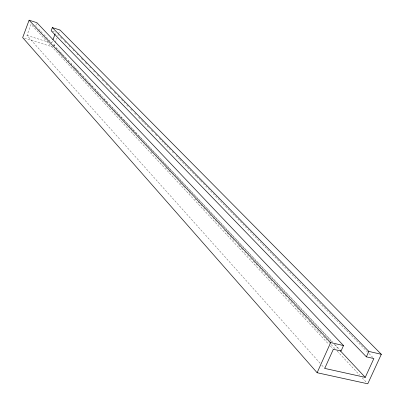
<?xml version="1.0" encoding="UTF-8"?>
<svg xmlns="http://www.w3.org/2000/svg" width="404" height="404" viewBox="0 0 404 404"><rect width="100%" height="100%" fill="white"/><g stroke="black" fill="none" stroke-linecap="round" stroke-linejoin="round"><path stroke-width="0.3" stroke-dasharray="2.02 1.52" d="M320.104 363.236L26.962 35.421L31.047 24.361L328.624 344.193M36.496 23.73L35.719 25.841L37.011 27.22M51.682 43.147L52.762 40.264M54.005 46.076L55.075 43.208M55.292 42.637L57.015 38.052M57.873 35.764L58.302 34.618M58.514 34.042L59.807 30.608M24.457 38.158L52.384 46.849M26.962 35.421L48.738 42.228M52.328 31.103L55.782 32.194M60.63 37.168L61.953 38.526M64.595 41.238L66.357 43.046M68.998 45.758L69.882 46.662M72.967 49.823L73.846 50.727M76.932 53.894L77.81 54.798M81.335 58.413L83.537 60.671M85.3 62.479L87.062 64.287M89.708 67.003L90.587 67.907M93.672 71.069L94.551 71.973M97.197 74.684L98.96 76.492M102.04 79.659L104.247 81.916M106.01 83.724L107.772 85.532M109.974 87.794L111.292 89.148M114.377 92.314L115.701 93.672M117.902 95.93L119.665 97.738M121.427 99.546L124.952 103.161M126.715 104.969L128.477 106.777M130.679 109.04L132.441 110.847M134.643 113.105L136.845 115.367M138.607 117.175L141.693 120.336M142.132 120.791L149.621 128.477M151.384 130.285L153.591 132.542M155.353 134.35L157.555 136.613M159.317 138.421L170.331 149.717M172.094 151.53L174.296 153.788M176.058 155.596L179.583 159.211M180.022 159.666L191.915 171.867M192.36 172.321L196.324 176.386M196.763 176.841L200.288 180.457M200.727 180.911L368.584 353.126M369.024 353.581L372.988 357.646M38.739 29.058L42.193 32.739M43.92 34.577L51.697 42.859M53.424 44.698L66.377 58.499M68.104 60.337L81.926 75.058M82.355 75.518L332.835 342.294M334.997 344.592L341.042 351.031M53.409 44.99L54.272 45.91M56.434 48.212L57.297 49.131M59.454 51.434L63.342 55.575M65.069 57.419L66.367 58.797M68.094 60.64L68.958 61.559M71.119 63.862L71.983 64.781M74.139 67.084L78.028 71.23M79.755 73.068L81.052 74.452M82.78 76.29L84.936 78.593M85.37 79.053L87.097 80.896M88.824 82.739L93.142 87.34M94.874 89.183L97.031 91.486M97.465 91.945L99.621 94.248M100.056 94.708L101.783 96.546M103.51 98.389L107.828 102.995M109.555 104.833L111.716 107.136M112.15 107.595L117.761 113.58M118.195 114.039L123.811 120.023M124.24 120.488L132.446 129.235M132.881 129.694L138.496 135.678M138.925 136.138L331.987 341.915M334.148 344.218L338.895 349.278M151.273 151.884L152.136 152.803M165.908 167.559L166.771 168.483M168.923 170.786L169.781 171.71M180.543 183.234L181.401 184.158M183.552 186.461L184.416 187.385M189.148 192.456L190.011 193.38M195.177 198.909L196.036 199.834M198.187 202.141L199.051 203.061M200.773 204.904L201.631 205.828M203.783 208.131L204.646 209.055M209.807 214.59L210.671 215.509M212.822 217.817L213.681 218.736M215.403 220.584L216.266 221.503M218.418 223.811L219.276 224.73M224.442 230.265L225.306 231.184M227.023 233.032L228.316 234.416M230.038 236.259L232.618 239.027M233.052 239.486L233.911 240.41M238.648 245.481L240.799 247.783M241.228 248.248L242.95 250.091M244.673 251.934L245.531 252.859M247.682 255.161L248.546 256.086M250.697 258.388L251.556 259.312M253.278 261.156L255.429 263.464M255.863 263.923L257.585 265.766M259.307 267.61L263.181 271.761M264.898 273.604L266.191 274.988M267.913 276.831L270.064 279.139M270.493 279.598L272.215 281.442M273.937 283.285L277.811 287.436M279.533 289.279L282.118 292.047M282.548 292.506L284.699 294.814M285.128 295.274L286.85 297.117M288.572 298.965L292.446 303.111M294.168 304.959L296.748 307.722M297.182 308.186L299.334 310.489M299.763 310.949L302.344 313.716M302.778 314.181L307.08 318.791M308.802 320.635L313.964 326.164M314.398 326.629L316.978 329.396M317.408 329.856L321.715 334.467M323.432 336.31L328.598 341.845M329.028 342.304L330.75 344.147M331.184 344.607L335.057 348.758M337.209 351.066L359.59 375.038M362.171 377.806L366.903 382.876M330.341 346.036L333.345 349.268M321.786 365.115L324.73 368.408"/><path stroke-width="0.61" d="M29.093 20.2L22.674 37.602L317.125 372.725L367.766 383.8L381.326 354.303L60.019 30.032L52.353 27.593L51.177 30.739L366.367 356.833L373.872 358.55L365.241 377.361L324.73 368.408L333.345 349.268L341.042 351.031L343.516 345.556L36.89 22.68L29.093 20.2L330.664 342.582L343.516 345.556M52.975 39.688L55.136 33.926M317.125 372.725L330.664 342.582M366.367 356.833L368.842 351.414L52.353 27.593M368.842 351.414L381.326 354.303M340.193 350.662L365.241 377.361"/></g></svg>
